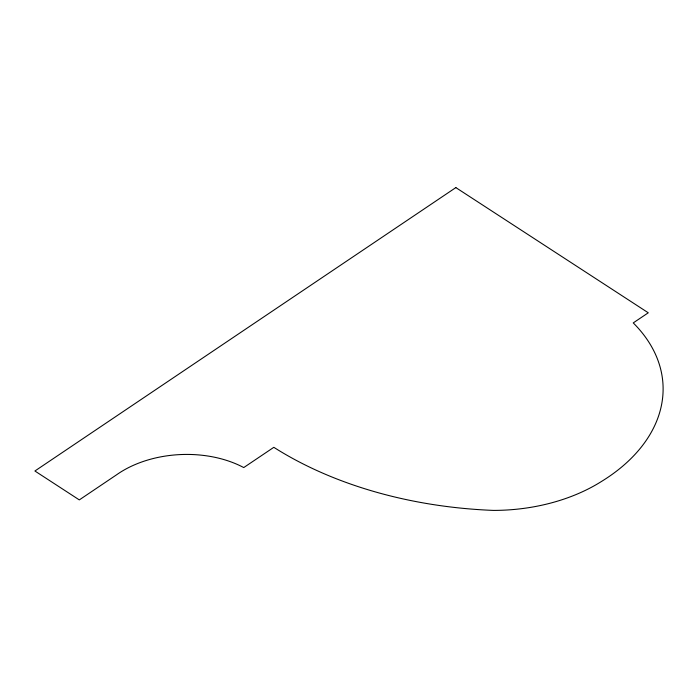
<?xml version="1.0" encoding="UTF-8"?>
<svg xmlns="http://www.w3.org/2000/svg" width="698" height="698" viewBox="0 0 698 698"><rect width="100%" height="100%" fill="white"/><g stroke="black" fill="none" stroke-linecap="round" stroke-linejoin="round"><path stroke-width="1.05" d="M455.846 187.596L34.9 471.002L79.31 499.899L116.592 474.788A93.488 61.825 -2.2 0 1 243.75 467.564L273.825 447.322A358.353 236.988 -2.2 0 0 493.442 510.404A152.286 100.704 -2.2 0 0 601.554 481.419A184.891 122.272 -2.2 0 0 633.243 322.912L648.276 312.791L455.846 187.596"/></g></svg>
